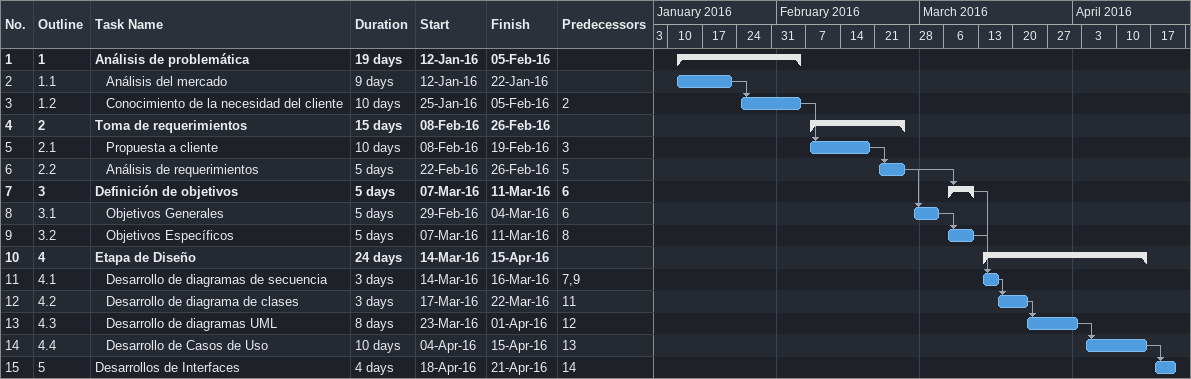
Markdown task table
| ID | WBS | Task | Duration | Start | Finish | Predecessors |
|---|---|---|---|---|---|---|
| 1 | 1 | **Análisis de problemática** | 19d | 2016-01-12 | 2016-02-05 |  |
| 2 | 1.1 | Análisis del mercado | 9d | 2016-01-12 | 2016-01-22 |  |
| 3 | 1.2 | Conocimiento de la necesidad del cliente | 10d | 2016-01-25 | 2016-02-05 | 2 |
| 4 | 2 | **Toma de requerimientos** | 15d | 2016-02-08 | 2016-02-26 |  |
| 5 | 2.1 | Propuesta a cliente | 10d | 2016-02-08 | 2016-02-19 | 3 |
| 6 | 2.2 | Análisis de requerimientos | 5d | 2016-02-22 | 2016-02-26 | 5 |
| 7 | 3 | **Definición de objetivos** | 5d | 2016-03-07 | 2016-03-11 | 6 |
| 8 | 3.1 | Objetivos Generales | 5d | 2016-02-29 | 2016-03-04 | 6 |
| 9 | 3.2 | Objetivos Específicos | 5d | 2016-03-07 | 2016-03-11 | 8 |
| 10 | 4 | **Etapa de Diseño** | 24d | 2016-03-14 | 2016-04-15 |  |
| 11 | 4.1 | Desarrollo de diagramas de secuencia | 3d | 2016-03-14 | 2016-03-16 | 7, 9 |
| 12 | 4.2 | Desarrollo de diagrama de clases | 3d | 2016-03-17 | 2016-03-22 | 11 |
| 13 | 4.3 | Desarrollo de diagramas UML | 8d | 2016-03-23 | 2016-04-01 | 12 |
| 14 | 4.4 | Desarrollo de Casos de Uso | 10d | 2016-04-04 | 2016-04-15 | 13 |
| 15 | 5 | Desarrollos de Interfaces | 4d | 2016-04-18 | 2016-04-21 | 14 |
